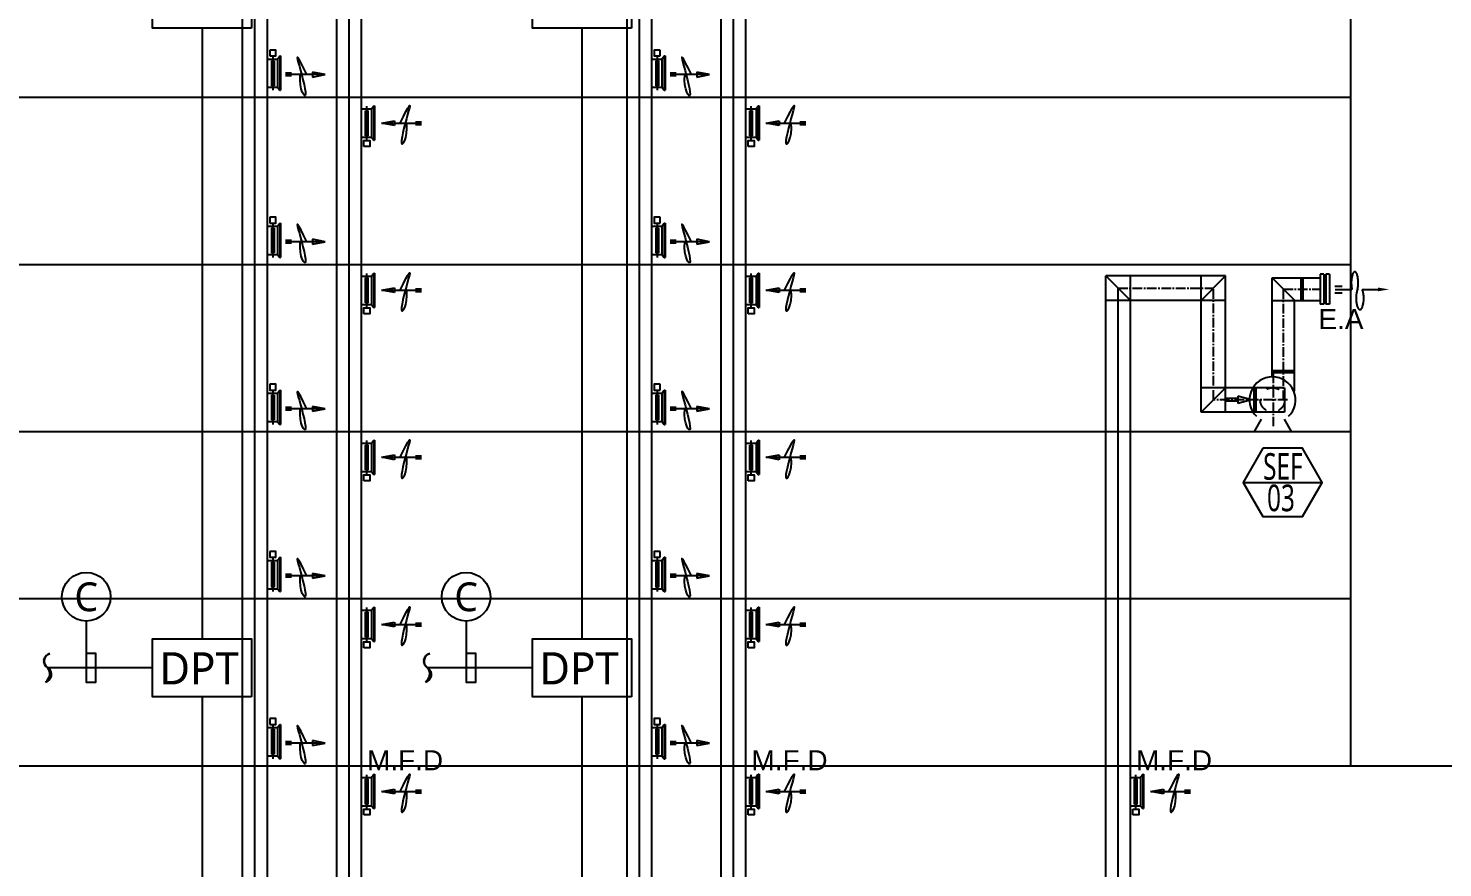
# Model space of a CAD drawing. Header units: millimetres. Extents: x 8533 to 164433, y 5768 to 115327.
# Drawn here: x 46090 to 73615, y 48336 to 64674 of the extents above; entities that cross this region are included whole.
import ezdxf
from ezdxf.enums import TextEntityAlignment as Align

# ---------------------------------------------------------------- set-up
doc = ezdxf.new("R2010")
doc.units = ezdxf.units.MM
doc.header["$LTSCALE"] = 250
for name, pattern in [('CENTER2', [1.125, 0.75, -0.125, 0.125, -0.125]), ('HIDDEN', [2, 1, -1]), ('HIDDENX2', [19.05, 12.7, -6.35])]:
    doc.linetypes.add(name, pattern=pattern)
for name, color, linetype in [('03_G_ENP_문자', 2, 'Continuous'), ('05_G-ENP_치수', 1, 'Continuous'), ('06_G-ENP_심볼', 3, 'Continuous'), ('ARC', 8, 'Continuous'), ('OUT', 4, 'Continuous'), ('p', 3, 'Continuous'), ('st', 4, 'Continuous'), ('text', 3, 'Continuous'), ('전실제연_인버터', 3, 'Continuous')]:
    doc.layers.add(name, color=color, linetype=linetype)
doc.layers.add('10_G-ENP_매립관', color=80, linetype='HIDDENX2', lineweight=30)
doc.styles.add('G-ENP', font='')
doc.styles.get("Standard").update_dxf_attribs({"font": ''})
doc.styles.add('STYLE1', font='arial.ttf')
doc.styles.get('G-ENP').set_extended_font_data('Malgun Gothic')
doc.styles.get('Standard').set_extended_font_data('Malgun Gothic')

# ---------------------------------------------------------------- blocks, each defined once
blk = doc.blocks.new('DPT-9')
at = {"layer": '06_G-ENP_심볼', "elevation": 0}
blk.add_lwpolyline([(1925, -1126), (-1925, -1126), (-1925, 1126), (1925, 1126)], close=True, dxfattribs=at)
blk.add_lwpolyline([(1925, -1126), (-1925, -1126), (-1925, 1126), (1925, 1126)], close=True, dxfattribs=at)
at = {"style": 'G-ENP'}
blk.add_text('DPT', height=1255.4, dxfattribs=at).set_placement((-112, -21, 0), align=Align.MIDDLE_CENTER)
at = {"layer": '06_G-ENP_심볼', "color": 0, "style": 'G-ENP'}
blk.add_text('DPT', height=1255.4, dxfattribs=at).set_placement((-112, -21, 0), align=Align.MIDDLE_CENTER)
blk = doc.blocks.new('G-ENP 물결')
at = {"layer": '10_G-ENP_매립관', "linetype": 'ByBlock'}
h = blk.add_hatch(color=256, dxfattribs=at)
h.paths.add_polyline_path([(61, -399, -0.641696), (0, 0, 0.892931)])
h.paths.add_polyline_path([(0, 0, 0.641696), (-61, 399, -0.435564)])
blk.add_lwpolyline([(-61, 399, -0.641696), (0, 0, 0.641696), (61, -399, 0.641696)], format="xyb", dxfattribs=at)
blk.add_arc((-216, 171), 276, 321.6941, 55.8389, dxfattribs=at)

msp = doc.modelspace()

# ---------------------------------------------------------------- linework, layer by layer
at = {"layer": '05_G-ENP_치수', "ltscale": 0.5, "elevation": 0}
for points in [[(47218, 53136), (47218, 51947), (47407, 51947), (47407, 52507), (47218, 52507)], [(54611, 53136), (54611, 51947), (54800, 51947), (54800, 52507), (54611, 52507)]]:
    msp.add_lwpolyline(points, dxfattribs=at)
at = {"layer": '05_G-ENP_치수'}
for centre in [(47218, 53609), (54611, 53609)]:
    msp.add_circle(centre, 473, dxfattribs=at)
at = {"layer": 'ARC'}
for p, q in [((71819, 96785), (71819, 50321)), ((19211, 63331), (71819, 63331)), ((19211, 60078), (71819, 60078)), ((19211, 56826), (71819, 56826)), ((19211, 53573), (71819, 53573)), ((19211, 50321), (124754, 50321))]:
    msp.add_line(p, q, dxfattribs=at)
at = {"layer": 'OUT'}
for p, q in [((50847, 64136, 0), (50847, 63468, 0)), ((50939, 64076, 0), (50984, 64136, 0)), ((50984, 64136, 0), (50999, 64136, 0)), ((50984, 64136, 0), (50984, 63468, 0)), ((50999, 64136, 0), (50999, 63468, 0)), ((58329, 64136, 0), (58329, 63468, 0)), ((58421, 64076, 0), (58466, 64136, 0)), ((58466, 64136, 0), (58481, 64136, 0)), ((58466, 64136, 0), (58466, 63468, 0)), ((58481, 64136, 0), (58481, 63468, 0)), ((50743, 64076, 0), (50939, 64076, 0)), ((50821, 64040, 0), (50821, 63556, 0)), ((50821, 64040, 0), (50873, 64040, 0)), ((50873, 64040, 0), (50873, 63556, 0)), ((50939, 64076, 0), (50939, 63525, 0)), ((58225, 64076, 0), (58421, 64076, 0)), ((58303, 64040, 0), (58303, 63556, 0)), ((58303, 64040, 0), (58355, 64040, 0)), ((58355, 64040, 0), (58355, 63556, 0)), ((58421, 64076, 0), (58421, 63525, 0)), ((50743, 63525, 0), (50939, 63525, 0)), ((50821, 63556, 0), (50873, 63556, 0)), ((50939, 63525, 0), (50984, 63468, 0)), ((50984, 63468, 0), (50999, 63468, 0)), ((58225, 63525, 0), (58421, 63525, 0)), ((58303, 63556, 0), (58355, 63556, 0)), ((58421, 63525, 0), (58466, 63468, 0)), ((58466, 63468, 0), (58481, 63468, 0)), ((52573, 63104), (52770, 63104)), ((52651, 63067), (52703, 63067)), ((52651, 62584), (52651, 63067)), ((52677, 62487), (52677, 63156)), ((52703, 62584), (52703, 63067)), ((52770, 63104), (52814, 63163)), ((52770, 63104), (52770, 62552)), ((52814, 63163), (52830, 63163)), ((52814, 63163), (52814, 62495)), ((52830, 63163), (52830, 62495)), ((60055, 63104), (60252, 63104)), ((60133, 62584), (60133, 63067)), ((60133, 63067), (60185, 63067)), ((60159, 62487), (60159, 63156)), ((60185, 62584), (60185, 63067)), ((60252, 63104), (60296, 63163)), ((60252, 63104), (60252, 62552)), ((60296, 63163), (60312, 63163)), ((60296, 63163), (60296, 62495)), ((60312, 63163), (60312, 62495)), ((52573, 62552), (52770, 62552)), ((52651, 62584), (52703, 62584)), ((52770, 62552), (52814, 62495)), ((52814, 62495), (52830, 62495)), ((60055, 62552), (60252, 62552)), ((60133, 62584), (60185, 62584)), ((60252, 62552), (60296, 62495)), ((60296, 62495), (60312, 62495)), ((50847, 60883, 0), (50847, 60215, 0)), ((50939, 60823, 0), (50984, 60883, 0)), ((50984, 60883, 0), (50999, 60883, 0)), ((50984, 60883, 0), (50984, 60215, 0)), ((50999, 60883, 0), (50999, 60215, 0)), ((58329, 60883, 0), (58329, 60215, 0)), ((58421, 60823, 0), (58466, 60883, 0)), ((58466, 60883, 0), (58481, 60883, 0)), ((58466, 60883, 0), (58466, 60215, 0)), ((58481, 60883, 0), (58481, 60215, 0)), ((50743, 60823, 0), (50939, 60823, 0)), ((50821, 60787, 0), (50821, 60303, 0)), ((50821, 60787, 0), (50873, 60787, 0)), ((50873, 60787, 0), (50873, 60303, 0)), ((50939, 60823, 0), (50939, 60272, 0)), ((58225, 60823, 0), (58421, 60823, 0)), ((58303, 60787, 0), (58303, 60303, 0)), ((58303, 60787, 0), (58355, 60787, 0)), ((58355, 60787, 0), (58355, 60303, 0)), ((58421, 60823, 0), (58421, 60272, 0)), ((50821, 60303, 0), (50873, 60303, 0)), ((58303, 60303, 0), (58355, 60303, 0)), ((50743, 60272, 0), (50939, 60272, 0)), ((50939, 60272, 0), (50984, 60215, 0)), ((50984, 60215, 0), (50999, 60215, 0)), ((58225, 60272, 0), (58421, 60272, 0)), ((58421, 60272, 0), (58466, 60215, 0)), ((58466, 60215, 0), (58481, 60215, 0)), ((52573, 59851), (52770, 59851)), ((52651, 59331), (52651, 59815)), ((52651, 59815), (52703, 59815)), ((52677, 59235), (52677, 59903)), ((52703, 59331), (52703, 59815)), ((52770, 59851), (52814, 59911)), ((52770, 59851), (52770, 59300)), ((52814, 59911), (52814, 59243)), ((52814, 59911), (52830, 59911)), ((52830, 59911), (52830, 59243)), ((60055, 59851), (60252, 59851)), ((60133, 59331), (60133, 59815)), ((60133, 59815), (60185, 59815)), ((60159, 59235), (60159, 59903)), ((60185, 59331), (60185, 59815)), ((60252, 59851), (60296, 59911)), ((60252, 59851), (60252, 59300)), ((60296, 59911), (60296, 59243)), ((60296, 59911), (60312, 59911)), ((60312, 59911), (60312, 59243)), ((52573, 59300), (52770, 59300)), ((52651, 59331), (52703, 59331)), ((52770, 59300), (52814, 59243)), ((52814, 59243), (52830, 59243)), ((60055, 59300), (60252, 59300)), ((60133, 59331), (60185, 59331)), ((60252, 59300), (60296, 59243)), ((60296, 59243), (60312, 59243)), ((50743, 57571, 0), (50939, 57571, 0)), ((50821, 57535, 0), (50821, 57051, 0)), ((50821, 57535, 0), (50873, 57535, 0)), ((50847, 57631, 0), (50847, 56963, 0)), ((50873, 57535, 0), (50873, 57051, 0)), ((50939, 57571, 0), (50984, 57631, 0)), ((50939, 57571, 0), (50939, 57020, 0)), ((50984, 57631, 0), (50999, 57631, 0)), ((50984, 57631, 0), (50984, 56963, 0)), ((50999, 57631, 0), (50999, 56963, 0)), ((58225, 57571, 0), (58421, 57571, 0)), ((58303, 57535, 0), (58303, 57051, 0)), ((58303, 57535, 0), (58355, 57535, 0)), ((58329, 57631, 0), (58329, 56963, 0)), ((58355, 57535, 0), (58355, 57051, 0)), ((58421, 57571, 0), (58466, 57631, 0)), ((58421, 57571, 0), (58421, 57020, 0)), ((58466, 57631, 0), (58481, 57631, 0)), ((58466, 57631, 0), (58466, 56963, 0)), ((58481, 57631, 0), (58481, 56963, 0)), ((50743, 57020, 0), (50939, 57020, 0)), ((50821, 57051, 0), (50873, 57051, 0)), ((50939, 57020, 0), (50984, 56963, 0)), ((58225, 57020, 0), (58421, 57020, 0)), ((58303, 57051, 0), (58355, 57051, 0)), ((58421, 57020, 0), (58466, 56963, 0)), ((50984, 56963, 0), (50999, 56963, 0)), ((58466, 56963, 0), (58481, 56963, 0)), ((52573, 56599), (52770, 56599)), ((52651, 56562), (52703, 56562)), ((52651, 56079), (52651, 56562)), ((52677, 55983), (52677, 56651)), ((52703, 56079), (52703, 56562)), ((52770, 56599), (52814, 56659)), ((52770, 56599), (52770, 56048)), ((52814, 56659), (52830, 56659)), ((52814, 56659), (52814, 55990)), ((52830, 56659), (52830, 55990)), ((60055, 56599), (60252, 56599)), ((60133, 56562), (60185, 56562)), ((60133, 56079), (60133, 56562)), ((60159, 55983), (60159, 56651)), ((60185, 56079), (60185, 56562)), ((60252, 56599), (60296, 56659)), ((60252, 56599), (60252, 56048)), ((60296, 56659), (60312, 56659)), ((60296, 56659), (60296, 55990)), ((60312, 56659), (60312, 55990)), ((52573, 56048), (52770, 56048)), ((52651, 56079), (52703, 56079)), ((52770, 56048), (52814, 55990)), ((52814, 55990), (52830, 55990)), ((60055, 56048), (60252, 56048)), ((60133, 56079), (60185, 56079)), ((60252, 56048), (60296, 55990)), ((60296, 55990), (60312, 55990)), ((50743, 54318, 0), (50939, 54318, 0)), ((50821, 54282, 0), (50821, 53798, 0)), ((50821, 54282, 0), (50873, 54282, 0)), ((50847, 54378, 0), (50847, 53710, 0)), ((50873, 54282, 0), (50873, 53798, 0)), ((50939, 54318, 0), (50984, 54378, 0)), ((50939, 54318, 0), (50939, 53767, 0)), ((50984, 54378, 0), (50999, 54378, 0)), ((50984, 54378, 0), (50984, 53710, 0)), ((50999, 54378, 0), (50999, 53710, 0)), ((58225, 54318, 0), (58421, 54318, 0)), ((58303, 54282, 0), (58303, 53798, 0)), ((58303, 54282, 0), (58355, 54282, 0)), ((58329, 54378, 0), (58329, 53710, 0)), ((58355, 54282, 0), (58355, 53798, 0)), ((58421, 54318, 0), (58466, 54378, 0)), ((58421, 54318, 0), (58421, 53767, 0)), ((58466, 54378, 0), (58481, 54378, 0)), ((58466, 54378, 0), (58466, 53710, 0)), ((58481, 54378, 0), (58481, 53710, 0)), ((50743, 53767, 0), (50939, 53767, 0)), ((50821, 53798, 0), (50873, 53798, 0)), ((50939, 53767, 0), (50984, 53710, 0)), ((50984, 53710, 0), (50999, 53710, 0)), ((58225, 53767, 0), (58421, 53767, 0)), ((58303, 53798, 0), (58355, 53798, 0)), ((58421, 53767, 0), (58466, 53710, 0)), ((58466, 53710, 0), (58481, 53710, 0)), ((52677, 52730), (52677, 53398)), ((52770, 53346), (52814, 53406)), ((52814, 53406), (52830, 53406)), ((52814, 53406), (52814, 52738)), ((52830, 53406), (52830, 52738)), ((60159, 52730), (60159, 53398)), ((60252, 53346), (60296, 53406)), ((60296, 53406), (60312, 53406)), ((60296, 53406), (60296, 52738)), ((60312, 53406), (60312, 52738)), ((52573, 53346), (52770, 53346)), ((52651, 53310), (52703, 53310)), ((52651, 52826), (52651, 53310)), ((52703, 52826), (52703, 53310)), ((52770, 53346), (52770, 52795)), ((60055, 53346), (60252, 53346)), ((60133, 53310), (60185, 53310)), ((60133, 52826), (60133, 53310)), ((60185, 52826), (60185, 53310)), ((60252, 53346), (60252, 52795)), ((52573, 52795), (52770, 52795)), ((52651, 52826), (52703, 52826)), ((52770, 52795), (52814, 52738)), ((52814, 52738), (52830, 52738)), ((60055, 52795), (60252, 52795)), ((60133, 52826), (60185, 52826)), ((60252, 52795), (60296, 52738)), ((60296, 52738), (60312, 52738)), ((50743, 51067), (50939, 51067)), ((50821, 51030, 0), (50821, 50547, 0)), ((50821, 51030, 0), (50873, 51030, 0)), ((50847, 51126, 0), (50847, 50458, 0)), ((50873, 51030), (50873, 50547)), ((50939, 51067), (50984, 51126)), ((50939, 51067, 0), (50939, 50515, 0)), ((50984, 51126, 0), (50999, 51126, 0)), ((50984, 51126, 0), (50984, 50458, 0)), ((50999, 51126), (50999, 50458)), ((58225, 51067), (58421, 51067)), ((58303, 51030), (58303, 50547)), ((58303, 51030), (58355, 51030, 0)), ((58329, 51126, 0), (58329, 50458, 0)), ((58355, 51030), (58355, 50547)), ((58421, 51067), (58466, 51126)), ((58421, 51067, 0), (58421, 50515, 0)), ((58466, 51126, 0), (58481, 51126, 0)), ((58466, 51126, 0), (58466, 50458, 0)), ((58481, 51126, 0), (58481, 50458, 0)), ((50743, 50515), (50939, 50515)), ((50821, 50547, 0), (50873, 50547, 0)), ((50939, 50515), (50984, 50458)), ((50984, 50458), (50999, 50458)), ((58225, 50515), (58421, 50515)), ((58303, 50547), (58355, 50547, 0)), ((58421, 50515), (58466, 50458)), ((58466, 50458), (58481, 50458)), ((52573, 50094), (52770, 50094)), ((52677, 49478), (52677, 50146)), ((52770, 50094), (52814, 50154)), ((52770, 50094), (52770, 49543)), ((52814, 50154), (52814, 49486)), ((52814, 50154), (52830, 50154)), ((52830, 50154), (52830, 49486)), ((60055, 50094), (60252, 50094)), ((60159, 49478), (60159, 50146)), ((60252, 50094), (60296, 50154)), ((60252, 50094), (60252, 49543)), ((60296, 50154), (60312, 50154)), ((60296, 50154), (60296, 49486)), ((60312, 50154), (60312, 49486)), ((67538, 50094), (67734, 50094)), ((67642, 49478), (67642, 50146)), ((67734, 50094), (67778, 50154)), ((67734, 50094), (67734, 49543)), ((67778, 50154), (67794, 50154)), ((67778, 50154), (67778, 49486)), ((67794, 50154), (67794, 49486)), ((52651, 50058), (52703, 50058)), ((52651, 49574), (52651, 50058)), ((52703, 49574), (52703, 50058)), ((60133, 50058), (60185, 50058)), ((60133, 49574), (60133, 50058)), ((60185, 49574), (60185, 50058)), ((67616, 49574), (67616, 50058)), ((67616, 50058), (67668, 50058)), ((67668, 49574), (67668, 50058)), ((52651, 49574), (52703, 49574)), ((60133, 49574), (60185, 49574)), ((67616, 49574), (67668, 49574)), ((52573, 49543), (52770, 49543)), ((52770, 49543), (52814, 49486)), ((52814, 49486), (52830, 49486)), ((60055, 49543), (60252, 49543)), ((60252, 49543), (60296, 49486)), ((60296, 49486), (60312, 49486)), ((67538, 49543), (67734, 49543)), ((67734, 49543), (67778, 49486)), ((67778, 49486), (67794, 49486))]:
    msp.add_line(p, q, dxfattribs=at)
at = {"layer": 'OUT', "color": 1, "linetype": 'Continuous'}
msp.add_line((69732, 55834), (71268, 55834), dxfattribs=at)
at = {"layer": 'OUT', "elevation": 0}
for points in [[(50789, 64136), (50905, 64136), (50905, 64251), (50789, 64251)], [(50789, 64251), (50789, 64136)], [(50905, 64136), (50905, 64251)], [(58387, 64251), (58271, 64251), (58271, 64136), (58387, 64136)], [(58271, 64251), (58271, 64136)], [(58387, 64136), (58387, 64251)], [(50789, 60883), (50905, 60883), (50905, 60999), (50789, 60999)], [(50789, 60999), (50789, 60883)], [(50905, 60883), (50905, 60999)], [(58387, 60999), (58271, 60999), (58271, 60883), (58387, 60883)], [(58271, 60999), (58271, 60883)], [(58387, 60883), (58387, 60999)], [(50905, 57631), (50905, 57746)], [(58387, 57746), (58271, 57746), (58271, 57631), (58387, 57631)], [(58271, 57746), (58271, 57631)], [(58387, 57631), (58387, 57746)], [(50905, 54378), (50905, 54494)], [(58387, 54494), (58271, 54494), (58271, 54378), (58387, 54378)], [(58271, 54494), (58271, 54378)], [(58387, 54378), (58387, 54494)], [(50789, 51126), (50905, 51126), (50905, 51242), (50789, 51242)], [(50789, 51242), (50789, 51126)], [(50905, 51126), (50905, 51242)], [(58387, 51242), (58271, 51242), (58271, 51126), (58387, 51126)], [(58271, 51242), (58271, 51126)], [(58387, 51126), (58387, 51242)]]:
    msp.add_lwpolyline(points, dxfattribs=at)
for points in [[(52620, 62372), (52620, 62487), (52735, 62487), (52735, 62372)], [(60102, 62372), (60102, 62487), (60217, 62487), (60217, 62372)], [(52620, 59119), (52620, 59235), (52735, 59235), (52735, 59119)], [(60102, 59119), (60102, 59235), (60217, 59235), (60217, 59119)], [(50789, 57746), (50789, 57631), (50905, 57631), (50905, 57746)], [(52620, 55867), (52620, 55983), (52735, 55983), (52735, 55867)], [(60102, 55867), (60102, 55983), (60217, 55983), (60217, 55867)], [(50789, 54494), (50789, 54378), (50905, 54378), (50905, 54494)], [(52620, 52614), (52620, 52730), (52735, 52730), (52735, 52614)], [(60102, 52614), (60102, 52730), (60217, 52730), (60217, 52614)], [(52620, 49363), (52620, 49478), (52735, 49478), (52735, 49363)], [(60102, 49363), (60102, 49478), (60217, 49478), (60217, 49363)]]:
    msp.add_lwpolyline(points, close=True, dxfattribs=at)
at = {"layer": 'OUT', "color": 1, "linetype": 'Continuous', "elevation": 0}
msp.add_lwpolyline([(70116, 56500), (69732, 55834), (70116, 55169), (70884, 55169), (71268, 55834), (70884, 56500)], close=True, dxfattribs=at)
at = {"layer": 'OUT'}
for points in [[(67584, 49478), (67699, 49478), (67699, 49363), (67584, 49363)], [(67584, 49363), (67584, 49478)], [(67699, 49478), (67699, 49363)]]:
    msp.add_lwpolyline(points, dxfattribs=at)
at = {"layer": 'p', "color": 4, "linetype": 'Continuous'}
for p, q in [((52093, 16847), (52093, 94153)), ((59575, 16847), (59575, 94153)), ((52573, 16847), (52573, 93679)), ((60055, 16847), (60055, 93679)), ((50262, 15017), (50262, 91126)), ((50743, 15017), (50743, 91126)), ((57744, 15017), (57744, 91126)), ((58225, 15017), (58225, 91126)), ((67057, 16847), (67057, 59853)), ((67538, 59853), (67057, 59853)), ((67538, 16847), (67538, 59853))]:
    msp.add_line(p, q, dxfattribs=at)
at = {"layer": 'p', "color": 1}
for p, q in [((52333, 16847), (52333, 93916)), ((59815, 16847), (59815, 93916)), ((50502, 15017), (50502, 91126)), ((57985, 15017), (57985, 91126)), ((51214, 63799, 0), (51097, 63799, 0)), ((51867, 63773, 0), (51097, 63773, 0)), ((51214, 63747, 0), (51097, 63747, 0)), ((58696, 63799, 0), (58580, 63799, 0)), ((59349, 63773, 0), (58580, 63773, 0)), ((58696, 63747, 0), (58580, 63747, 0)), ((52970, 62829), (53740, 62829)), ((53623, 62855), (53740, 62855)), ((53623, 62803), (53740, 62803)), ((60452, 62829), (61222, 62829)), ((61105, 62855), (61222, 62855)), ((61105, 62803), (61222, 62803)), ((51214, 60546, 0), (51097, 60546, 0)), ((51867, 60520, 0), (51097, 60520, 0)), ((51214, 60494, 0), (51097, 60494, 0)), ((58696, 60546, 0), (58580, 60546, 0)), ((59349, 60520, 0), (58580, 60520, 0)), ((58696, 60494, 0), (58580, 60494, 0)), ((52970, 59577), (53740, 59577)), ((53623, 59603), (53740, 59603)), ((53623, 59551), (53740, 59551)), ((60452, 59577), (61222, 59577)), ((61105, 59603), (61222, 59603)), ((61105, 59551), (61222, 59551)), ((67297, 16847), (67297, 59616)), ((51214, 57294, 0), (51097, 57294, 0)), ((51867, 57268, 0), (51097, 57268, 0)), ((58696, 57294, 0), (58580, 57294, 0)), ((59349, 57268, 0), (58580, 57268, 0)), ((51214, 57242, 0), (51097, 57242, 0)), ((58696, 57242, 0), (58580, 57242, 0)), ((52970, 56324), (53740, 56324)), ((53623, 56350), (53740, 56350)), ((53623, 56298), (53740, 56298)), ((60452, 56324), (61222, 56324)), ((61105, 56350), (61222, 56350)), ((61105, 56298), (61222, 56298)), ((51214, 54041, 0), (51097, 54041, 0)), ((51867, 54015, 0), (51097, 54015, 0)), ((51214, 53989, 0), (51097, 53989, 0)), ((58696, 54041, 0), (58580, 54041, 0)), ((59349, 54015, 0), (58580, 54015, 0)), ((58696, 53989, 0), (58580, 53989, 0)), ((52970, 53072), (53740, 53072)), ((53623, 53098), (53740, 53098)), ((53623, 53046), (53740, 53046)), ((60452, 53072), (61222, 53072)), ((61105, 53098), (61222, 53098)), ((61105, 53046), (61222, 53046)), ((51214, 50789), (51097, 50789)), ((51867, 50763), (51097, 50763)), ((51214, 50737, 0), (51097, 50737, 0)), ((58696, 50789), (58580, 50789)), ((59349, 50763), (58580, 50763)), ((58696, 50737), (58580, 50737)), ((52970, 49820), (53740, 49820)), ((53623, 49846), (53740, 49846)), ((60452, 49820), (61222, 49820)), ((61105, 49846), (61222, 49846)), ((67935, 49820), (68704, 49820)), ((68587, 49846), (68704, 49846)), ((53623, 49794), (53740, 49794)), ((61105, 49794), (61222, 49794)), ((68587, 49794), (68704, 49794))]:
    msp.add_line(p, q, dxfattribs=at)
at = {"layer": 'p', "color": 1, "linetype": 'Continuous'}
for p, q in [((51618, 63819, 0), (51618, 63726, 0)), ((51867, 63773, 0), (51618, 63819, 0)), ((51618, 63726, 0), (51867, 63773, 0)), ((59100, 63819, 0), (59100, 63726, 0)), ((59349, 63773, 0), (59100, 63819, 0)), ((59100, 63726, 0), (59349, 63773, 0)), ((52970, 62829), (53219, 62876)), ((53219, 62783), (52970, 62829)), ((53219, 62876), (53219, 62783)), ((60452, 62829), (60701, 62876)), ((60701, 62783), (60452, 62829)), ((60701, 62876), (60701, 62783)), ((51618, 60567, 0), (51618, 60474, 0)), ((51867, 60520, 0), (51618, 60567, 0)), ((59100, 60567, 0), (59100, 60474, 0)), ((59349, 60520, 0), (59100, 60567, 0)), ((51618, 60474, 0), (51867, 60520, 0)), ((59100, 60474, 0), (59349, 60520, 0)), ((52970, 59577), (53219, 59623)), ((53219, 59530), (52970, 59577)), ((53219, 59623), (53219, 59530)), ((60452, 59577), (60701, 59623)), ((60701, 59530), (60452, 59577)), ((60701, 59623), (60701, 59530)), ((51867, 57268, 0), (51618, 57314, 0)), ((51618, 57314, 0), (51618, 57221, 0)), ((51618, 57221, 0), (51867, 57268, 0)), ((59100, 57314, 0), (59100, 57221, 0)), ((59349, 57268, 0), (59100, 57314, 0)), ((59100, 57221, 0), (59349, 57268, 0)), ((52970, 56324), (53219, 56371)), ((53219, 56278), (52970, 56324)), ((53219, 56371), (53219, 56278)), ((60452, 56324), (60701, 56371)), ((60701, 56278), (60452, 56324)), ((60701, 56371), (60701, 56278)), ((51867, 54015, 0), (51618, 54062, 0)), ((51618, 54062, 0), (51618, 53969, 0)), ((51618, 53969, 0), (51867, 54015, 0)), ((59100, 54062, 0), (59100, 53969, 0)), ((59349, 54015, 0), (59100, 54062, 0)), ((59100, 53969, 0), (59349, 54015, 0)), ((52970, 53072), (53219, 53118)), ((53219, 53026), (52970, 53072)), ((53219, 53118), (53219, 53026)), ((60452, 53072), (60701, 53118)), ((60701, 53026), (60452, 53072)), ((60701, 53118), (60701, 53026)), ((51618, 50810), (51618, 50717, 0)), ((51867, 50763), (51618, 50810)), ((51618, 50717), (51867, 50763)), ((59100, 50810), (59100, 50717, 0)), ((59349, 50763), (59100, 50810)), ((59100, 50717), (59349, 50763)), ((52970, 49820), (53219, 49867)), ((53219, 49774), (52970, 49820)), ((53219, 49867), (53219, 49774)), ((60452, 49820), (60701, 49867)), ((60701, 49774), (60452, 49820)), ((60701, 49867), (60701, 49774)), ((67935, 49820), (68183, 49867)), ((68183, 49774), (67935, 49820)), ((68183, 49867), (68183, 49774))]:
    msp.add_line(p, q, dxfattribs=at)
at = {"layer": 'p', "color": 1}
for points in [[(51514, 63773), (51448, 63902), (51398, 63998), (51362, 64064), (51338, 64101), (51327, 64112), (51325, 64099), (51332, 64063), (51345, 64009), (51365, 63937), (51388, 63853), (51412, 63763), (51436, 63670), (51457, 63582), (51474, 63502), (51485, 63437), (51487, 63390), (51479, 63368), (51463, 63368), (51443, 63390), (51421, 63432), (51402, 63493), (51386, 63571), (51379, 63665), (51382, 63773)], [(58996, 63773), (58930, 63902), (58880, 63998), (58844, 64064), (58821, 64101), (58809, 64112), (58807, 64099), (58814, 64063), (58827, 64009), (58847, 63937), (58870, 63853), (58894, 63763), (58918, 63670), (58940, 63582), (58957, 63502), (58967, 63437), (58969, 63390), (58961, 63368), (58945, 63368), (58925, 63390), (58904, 63432), (58884, 63493), (58868, 63571), (58861, 63665), (58864, 63773)], [(53324, 62829), (53390, 62959), (53440, 63055), (53476, 63121), (53499, 63158), (53511, 63169), (53512, 63155), (53506, 63120), (53492, 63065), (53473, 62994), (53450, 62910), (53425, 62819), (53401, 62727), (53380, 62639), (53363, 62559), (53353, 62493), (53351, 62447), (53359, 62424), (53374, 62425), (53394, 62447), (53416, 62489), (53436, 62550), (53451, 62628), (53459, 62722), (53456, 62829)], [(60806, 62829), (60872, 62959), (60922, 63055), (60958, 63121), (60981, 63158), (60993, 63169), (60995, 63155), (60988, 63120), (60974, 63065), (60955, 62994), (60932, 62910), (60907, 62819), (60884, 62727), (60862, 62639), (60845, 62559), (60835, 62493), (60833, 62447), (60841, 62424), (60856, 62425), (60876, 62447), (60898, 62489), (60918, 62550), (60933, 62628), (60941, 62722), (60938, 62829)], [(51514, 60520), (51448, 60650), (51398, 60746), (51362, 60811), (51338, 60849), (51327, 60859), (51325, 60846), (51332, 60811), (51345, 60756), (51365, 60685), (51388, 60601), (51412, 60510), (51436, 60418), (51457, 60329), (51474, 60250), (51485, 60184), (51487, 60138), (51479, 60115), (51463, 60116), (51443, 60138), (51421, 60180), (51402, 60241), (51386, 60319), (51379, 60412), (51382, 60520)], [(58996, 60520), (58930, 60650), (58880, 60746), (58844, 60811), (58821, 60849), (58809, 60859), (58807, 60846), (58814, 60811), (58827, 60756), (58847, 60685), (58870, 60601), (58894, 60510), (58918, 60418), (58940, 60329), (58957, 60250), (58967, 60184), (58969, 60138), (58961, 60115), (58945, 60116), (58925, 60138), (58904, 60180), (58884, 60241), (58868, 60319), (58861, 60412), (58864, 60520)], [(53324, 59577), (53390, 59706), (53440, 59803), (53476, 59868), (53499, 59905), (53511, 59916), (53512, 59903), (53506, 59868), (53492, 59813), (53473, 59741), (53450, 59658), (53425, 59567), (53401, 59475), (53380, 59386), (53363, 59306), (53353, 59241), (53351, 59195), (53359, 59172), (53374, 59172), (53394, 59194), (53416, 59237), (53436, 59298), (53451, 59375), (53459, 59469), (53456, 59577)], [(60806, 59577), (60872, 59706), (60922, 59803), (60958, 59868), (60981, 59905), (60993, 59916), (60995, 59903), (60988, 59868), (60974, 59813), (60955, 59741), (60932, 59658), (60907, 59567), (60884, 59475), (60862, 59386), (60845, 59306), (60835, 59241), (60833, 59195), (60841, 59172), (60856, 59172), (60876, 59194), (60898, 59237), (60918, 59298), (60933, 59375), (60941, 59469), (60938, 59577)], [(51514, 57268), (51448, 57397), (51398, 57493), (51362, 57559), (51338, 57596), (51327, 57607), (51325, 57594), (51332, 57558), (51345, 57504), (51365, 57432), (51388, 57348), (51412, 57258), (51436, 57165), (51457, 57077), (51474, 56997), (51485, 56932), (51487, 56885), (51479, 56863), (51463, 56863), (51443, 56885), (51421, 56927), (51402, 56988), (51386, 57066), (51379, 57160), (51382, 57268)], [(58996, 57268), (58930, 57397), (58880, 57493), (58844, 57559), (58821, 57596), (58809, 57607), (58807, 57594), (58814, 57558), (58827, 57504), (58847, 57432), (58870, 57348), (58894, 57258), (58918, 57165), (58940, 57077), (58957, 56997), (58967, 56932), (58969, 56885), (58961, 56863), (58945, 56863), (58925, 56885), (58904, 56927), (58884, 56988), (58868, 57066), (58861, 57160), (58864, 57268)], [(53324, 56324), (53390, 56454), (53440, 56550), (53476, 56616), (53499, 56653), (53511, 56664), (53512, 56650), (53506, 56615), (53492, 56560), (53473, 56489), (53450, 56405), (53425, 56314), (53401, 56222), (53380, 56134), (53363, 56054), (53353, 55988), (53351, 55942), (53359, 55919), (53374, 55920), (53394, 55942), (53416, 55984), (53436, 56045), (53451, 56123), (53459, 56217), (53456, 56324)], [(60806, 56324), (60872, 56454), (60922, 56550), (60958, 56616), (60981, 56653), (60993, 56664), (60995, 56650), (60988, 56615), (60974, 56560), (60955, 56489), (60932, 56405), (60907, 56314), (60884, 56222), (60862, 56134), (60845, 56054), (60835, 55988), (60833, 55942), (60841, 55919), (60856, 55920), (60876, 55942), (60898, 55984), (60918, 56045), (60933, 56123), (60941, 56217), (60938, 56324)], [(51514, 54015), (51448, 54145), (51398, 54241), (51362, 54307), (51338, 54344), (51327, 54354), (51325, 54341), (51332, 54306), (51345, 54251), (51365, 54180), (51388, 54096), (51412, 54005), (51436, 53913), (51457, 53824), (51474, 53745), (51485, 53679), (51487, 53633), (51479, 53610), (51463, 53611), (51443, 53633), (51421, 53675), (51402, 53736), (51386, 53814), (51379, 53907), (51382, 54015)], [(58996, 54015), (58930, 54145), (58880, 54241), (58844, 54307), (58821, 54344), (58809, 54354), (58807, 54341), (58814, 54306), (58827, 54251), (58847, 54180), (58870, 54096), (58894, 54005), (58918, 53913), (58940, 53824), (58957, 53745), (58967, 53679), (58969, 53633), (58961, 53610), (58945, 53611), (58925, 53633), (58904, 53675), (58884, 53736), (58868, 53814), (58861, 53907), (58864, 54015)], [(53324, 53072), (53390, 53201), (53440, 53298), (53476, 53363), (53499, 53400), (53511, 53411), (53512, 53398), (53506, 53363), (53492, 53308), (53473, 53236), (53450, 53153), (53425, 53062), (53401, 52970), (53380, 52881), (53363, 52801), (53353, 52736), (53351, 52690), (53359, 52667), (53374, 52667), (53394, 52689), (53416, 52732), (53436, 52793), (53451, 52871), (53459, 52964), (53456, 53072)], [(60806, 53072), (60872, 53201), (60922, 53298), (60958, 53363), (60981, 53400), (60993, 53411), (60995, 53398), (60988, 53363), (60974, 53308), (60955, 53236), (60932, 53153), (60907, 53062), (60884, 52970), (60862, 52881), (60845, 52801), (60835, 52736), (60833, 52690), (60841, 52667), (60856, 52667), (60876, 52689), (60898, 52732), (60918, 52793), (60933, 52871), (60941, 52964), (60938, 53072)], [(51514, 50763), (51448, 50893), (51398, 50989), (51362, 51055), (51338, 51092), (51327, 51103), (51325, 51089), (51332, 51054), (51345, 50999), (51365, 50928), (51388, 50844), (51412, 50753), (51436, 50661), (51457, 50573), (51474, 50493), (51485, 50427), (51487, 50381), (51479, 50358), (51463, 50359), (51443, 50381), (51421, 50423), (51402, 50484), (51386, 50562), (51379, 50656), (51382, 50763)], [(58996, 50763), (58930, 50893), (58880, 50989), (58844, 51055), (58821, 51092), (58809, 51103), (58807, 51089), (58814, 51054), (58827, 50999), (58847, 50928), (58870, 50844), (58894, 50753), (58918, 50661), (58940, 50573), (58957, 50493), (58967, 50427), (58969, 50381), (58961, 50358), (58945, 50359), (58925, 50381), (58904, 50423), (58884, 50484), (58868, 50562), (58861, 50656), (58864, 50763)], [(53324, 49820), (53390, 49949), (53440, 50046), (53476, 50111), (53499, 50148), (53511, 50159), (53512, 50146), (53506, 50111), (53492, 50056), (53473, 49984), (53450, 49901), (53425, 49810), (53401, 49718), (53380, 49629), (53363, 49550), (53353, 49484), (53351, 49438), (53359, 49415), (53374, 49416), (53394, 49438), (53416, 49480), (53436, 49541), (53451, 49619), (53459, 49712), (53456, 49820)], [(60806, 49820), (60872, 49949), (60922, 50046), (60958, 50111), (60981, 50148), (60993, 50159), (60995, 50146), (60988, 50111), (60974, 50056), (60955, 49984), (60932, 49901), (60907, 49810), (60884, 49718), (60862, 49629), (60845, 49550), (60835, 49484), (60833, 49438), (60841, 49415), (60856, 49416), (60876, 49438), (60898, 49480), (60918, 49541), (60933, 49619), (60941, 49712), (60938, 49820)], [(68288, 49820), (68354, 49949), (68404, 50046), (68440, 50111), (68463, 50148), (68475, 50159), (68477, 50146), (68470, 50111), (68456, 50056), (68437, 49984), (68414, 49901), (68390, 49810), (68366, 49718), (68344, 49629), (68327, 49550), (68317, 49484), (68315, 49438), (68323, 49415), (68339, 49416), (68359, 49438), (68380, 49480), (68400, 49541), (68415, 49619), (68423, 49712), (68420, 49820)], [(68288, 49820), (68354, 49949), (68404, 50046), (68440, 50111), (68463, 50148), (68475, 50159), (68477, 50146), (68470, 50111), (68456, 50056), (68437, 49984), (68414, 49901), (68390, 49810), (68366, 49718), (68344, 49629), (68327, 49550), (68317, 49484), (68315, 49438), (68323, 49415), (68339, 49416), (68359, 49438), (68380, 49480), (68400, 49541), (68415, 49619), (68423, 49712), (68420, 49820)]]:
    msp.add_lwpolyline(points, dxfattribs=at)
at = {"layer": 'st', "color": 4}
for p, q in [((67538, 59379), (67057, 59853)), ((69390, 59853), (67538, 59853)), ((68917, 57205), (68917, 59853)), ((69390, 57205), (69390, 59853)), ((70734, 59375), (70295, 59814)), ((70295, 57901), (70295, 59814)), ((70295, 59814), (71227, 59814)), ((70854, 59814), (70854, 59375)), ((70893, 59814), (70893, 59375)), ((71227, 59887), (71227, 59303)), ((71300, 59887), (71227, 59887)), ((71300, 59887), (71300, 59303)), ((71339, 59887), (71339, 59303)), ((71412, 59887), (71339, 59887)), ((71412, 59887), (71412, 59303)), ((69390, 59379), (67057, 59379)), ((70295, 59376), (71227, 59376)), ((70733, 57611), (70733, 59376)), ((71300, 59303), (71227, 59303)), ((71412, 59303), (71339, 59303)), ((70295, 58014), (70734, 58014)), ((70295, 57975), (70734, 57975)), ((70539, 57679), (68917, 57679)), ((69938, 57679), (69938, 57205)), ((69975, 57679), (69975, 57205)), ((70539, 57679), (70539, 57205)), ((69630, 57469), (69405, 57469)), ((69630, 57415), (69405, 57415)), ((69630, 57513), (69630, 57371)), ((69894, 57442), (69630, 57513)), ((69894, 57442), (69630, 57371)), ((70539, 57205), (68917, 57205)), ((69955, 56826), (70088, 57066)), ((70672, 56826), (70539, 57066)), ((69955, 56826), (70672, 56826))]:
    msp.add_line(p, q, dxfattribs=at)
at = {"layer": 'st'}
for p, q in [((68917, 59379), (69390, 59853)), ((68917, 57205), (69390, 57679))]:
    msp.add_line(p, q, dxfattribs=at)
at = {"layer": 'st', "color": 1, "linetype": 'CENTER2'}
for p, q in [((67297, 59616), (69154, 59616, 0)), ((69154, 57442), (69154, 59616)), ((70514, 57435), (70514, 59595)), ((70514, 59595), (71227, 59595)), ((70593, 57442), (69154, 57442))]:
    msp.add_line(p, q, dxfattribs=at)
at = {"layer": 'st', "color": 1}
for p, q in [((71517, 59657), (71657, 59657)), ((71517, 59526), (71657, 59526)), ((71520, 59592), (71849, 59592)), ((71958, 59592), (71959, 59592)), ((72050, 59592), (72405, 59592))]:
    msp.add_line(p, q, dxfattribs=at)
at = {"layer": 'st', "color": 4, "linetype": 'CENTER2'}
msp.add_line((70314, 57954), (70314, 56930), dxfattribs=at)
at = {"layer": 'st', "color": 1, "elevation": 0}
for points in [[(71959, 59592, 0.02484), (71966, 59629, 0.032193), (71972, 59718, 0.032193), (71966, 59807, 0.043567), (71952, 59872, 0.086075), (71925, 59925, 0.23532), (71904, 59935, 0.23532), (71883, 59925, 0.086075), (71856, 59872, 0.043567), (71842, 59807, 0.032193), (71836, 59718, 0.032193), (71842, 59629, 0.02484), (71849, 59592)], [(71958, 59592, 0.025799), (71951, 59575, 0.046785), (71935, 59510, 0.034822), (71929, 59419, 0.034822), (71935, 59329, 0.046785), (71951, 59263, 0.089905), (71981, 59210, 0.225171), (72004, 59199, 0.225171), (72027, 59210, 0.089905), (72057, 59263, 0.046785), (72072, 59329, 0.034822), (72078, 59419, 0.034822), (72072, 59510, 0.046785), (72057, 59575, 0.025799), (72050, 59592)]]:
    msp.add_lwpolyline(points, format="xyb", dxfattribs=at)
at = {"layer": 'st', "color": 4, "linetype": 'HIDDEN'}
msp.add_circle((70302, 57442), 237, dxfattribs=at)
at = {"layer": 'st', "color": 4}
msp.add_arc((70302, 57442), 448, 314.3784, 225.6216, dxfattribs=at)
at = {"layer": 'st', "color": 1}
msp.add_solid([(72356, 59556), (72356, 59628), (72571, 59592)], dxfattribs=at)
at = {"layer": '전실제연_인버터'}
for p, q in [((49471, 64674), (49471, 52790)), ((56864, 64674), (56864, 52790)), ((48509, 52227), (46468, 52227)), ((55901, 52227), (53860, 52227)), ((49471, 51664), (49471, 28447)), ((56864, 51664), (56864, 28447))]:
    msp.add_line(p, q, dxfattribs=at)

# ---------------------------------------------------------------- block references
at = {"layer": '06_G-ENP_심볼', "color": 0, "xscale": 0.5, "yscale": 0.5, "zscale": 0.5}
for p in [(49471, 65237, 0), (56864, 65237, 0), (49471, 52227, 0), (56864, 52227, 0)]:
    msp.add_blockref('DPT-9', p, dxfattribs=at)
at = {"layer": '10_G-ENP_매립관', "linetype": 'ByBlock', "xscale": -0.7033806500953133, "yscale": 0.7033806500953133, "zscale": 0.7033806500953133, "rotation": 180}
for p in [(46468, 52227), (53860, 52227)]:
    msp.add_blockref('G-ENP 물결', p, dxfattribs=at)

# ---------------------------------------------------------------- texts
at = {"layer": '03_G_ENP_문자', "color": 0, "style": 'G-ENP'}
for p in [(47218, 53609), (54611, 53609)]:
    msp.add_text('C', height=560, rotation=360, dxfattribs=at).set_placement(p, align=Align.MIDDLE)
at = {"layer": 'st', "color": 2, "style": 'STYLE1'}
for s, p in [('E.A', (71197, 58820)), ('M.F.D', (52682, 50233)), ('M.F.D', (60164, 50233)), ('M.F.D', (67646, 50233))]:
    msp.add_text(s, height=389.3, dxfattribs=at).set_placement(p)
at = {"layer": 'text', "width": 0.7}
for s, p in [('SEF', (70504, 55887)), ('03', (70467, 55275))]:
    msp.add_text(s, height=518.4, dxfattribs=at).set_placement(p, align=Align.CENTER)

doc.saveas('drawing.dxf')
